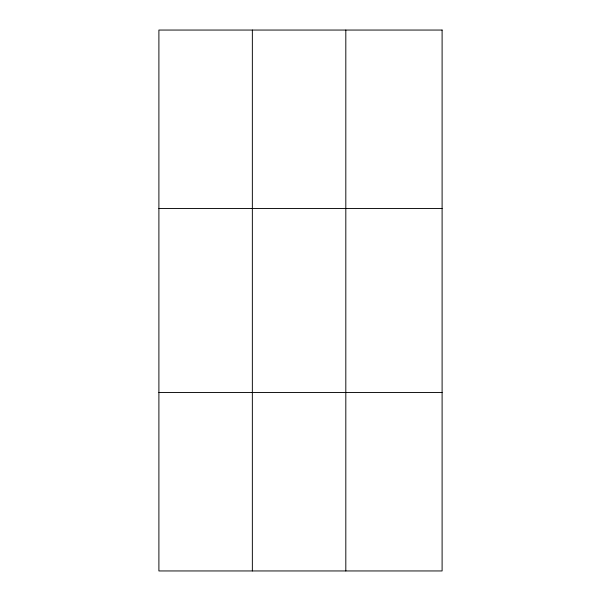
<?xml version="1.0" encoding="UTF-8"?>
<svg xmlns="http://www.w3.org/2000/svg" width="601" height="601" viewBox="0 0 601 601"><rect width="100%" height="100%" fill="white"/><g stroke="black" fill="none" stroke-linecap="round" stroke-linejoin="round"><path stroke-width="0.9" d="M252.352 30.05L252.352 570.95M345.815 30.05L345.815 570.95M158.897 208.547L442.103 208.547M158.897 392.453L442.103 392.453M442.103 30.05L442.103 570.95L158.897 570.95L158.897 30.05L442.103 30.05"/></g></svg>
